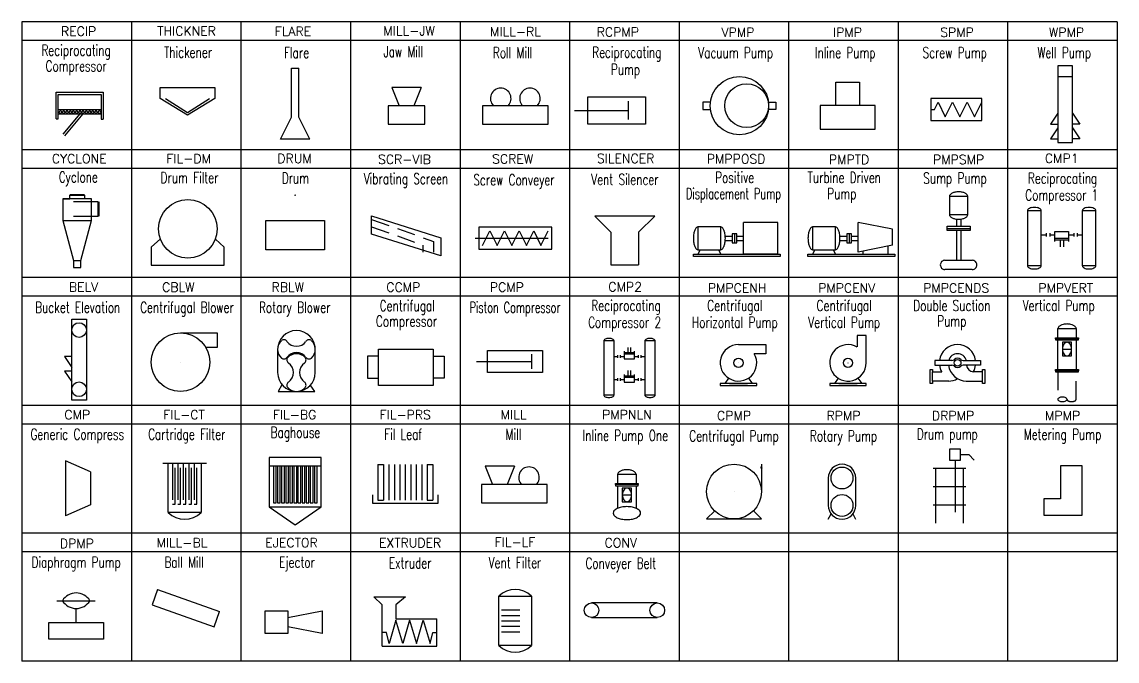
# Model space of a CAD drawing. Header units: inches. Extents: x 33.9 to 65.9, y 15.5 to 52.3.
# Drawn here: x 34.17 to 49.17, y 24.97 to 33.72 of the extents above; entities that cross this region are included whole.
import ezdxf
from ezdxf.enums import TextEntityAlignment as Align

# ---------------------------------------------------------------- set-up
doc = ezdxf.new("R2010")
doc.units = ezdxf.units.IN
doc.header["$MEASUREMENT"] = 0
doc.linetypes.add('DASHED', pattern=[0.75, 0.5, -0.25])
doc.linetypes.add('HIDDEN', pattern=[0.375, 0.25, -0.125])
for name, color, linetype in [('CHART_HEAVY', 193, 'Continuous'), ('CHART_LT', 32, 'Continuous'), ('CHART_MED', 152, 'Continuous'), ('EQUIP', 3, 'Continuous'), ('TEXT', 4, 'Continuous')]:
    doc.layers.add(name, color=color, linetype=linetype)
doc.styles.add('ROMANC', font='ROMANC.SHX')
doc.styles.add('SLIDE', font='simplex', dxfattribs={"width": 0.7, "height": 0.3})

# ---------------------------------------------------------------- blocks, each defined once
blk = doc.blocks.new('*X20')
at = {"color": 0}
for p, q in [((-69.579, -0.194), (-69.486, -0.101)), ((-69.579, -0.105), (-69.574, -0.101)), ((-69.513, -0.226), (-69.579, -0.16)), ((-69.424, -0.226), (-69.549, -0.101)), ((-69.522, -0.226), (-69.397, -0.101)), ((-69.336, -0.226), (-69.461, -0.101)), ((-69.434, -0.226), (-69.309, -0.101)), ((-69.247, -0.226), (-69.372, -0.101)), ((-69.345, -0.226), (-69.22, -0.101)), ((-69.159, -0.226), (-69.284, -0.101)), ((-69.257, -0.226), (-69.132, -0.101)), ((-69.071, -0.226), (-69.196, -0.101)), ((-69.169, -0.226), (-69.044, -0.101)), ((-68.982, -0.226), (-69.107, -0.101)), ((-69.08, -0.226), (-68.955, -0.101)), ((-68.894, -0.226), (-69.019, -0.101)), ((-68.992, -0.226), (-68.867, -0.101)), ((-68.805, -0.226), (-68.93, -0.101)), ((-68.904, -0.226), (-68.779, -0.101)), ((-68.717, -0.226), (-68.842, -0.101)), ((-68.815, -0.226), (-68.69, -0.101)), ((-68.629, -0.226), (-68.754, -0.101)), ((-68.727, -0.226), (-68.602, -0.101)), ((-68.54, -0.226), (-68.665, -0.101)), ((-68.638, -0.226), (-68.513, -0.101)), ((-68.452, -0.226), (-68.577, -0.101)), ((-68.55, -0.226), (-68.425, -0.101)), ((-68.408, -0.181), (-68.489, -0.101)), ((-68.462, -0.226), (-68.408, -0.173))]:
    blk.add_line(p, q, dxfattribs=at)

msp = doc.modelspace()

# ---------------------------------------------------------------- linework, layer by layer
at = {"layer": 'CHART_HEAVY', "ltscale": 0.5}
for p, q in [((49.173, 33.715), (34.173, 33.715)), ((34.173, 33.715), (34.173, 24.965)), ((49.173, 33.715), (49.173, 24.965)), ((49.173, 24.965), (34.173, 24.965))]:
    msp.add_line(p, q, dxfattribs=at)
at = {"layer": 'CHART_LT', "ltscale": 0.5}
for p, q in [((34.173, 33.465), (49.173, 33.465)), ((34.173, 31.715), (49.173, 31.715)), ((34.173, 29.965), (49.173, 29.965)), ((34.173, 28.215), (49.173, 28.215)), ((34.173, 26.465), (49.173, 26.465))]:
    msp.add_line(p, q, dxfattribs=at)
at = {"layer": 'CHART_MED', "ltscale": 0.5}
for p, q in [((35.673, 33.715), (35.673, 24.965)), ((37.173, 33.715), (37.173, 24.965)), ((38.673, 33.715), (38.673, 24.965)), ((40.173, 33.715), (40.173, 24.965)), ((41.673, 33.715), (41.673, 24.965)), ((43.173, 33.715), (43.173, 24.965)), ((44.673, 33.715), (44.673, 24.965)), ((46.173, 33.715), (46.173, 24.965)), ((47.673, 33.715), (47.673, 24.965)), ((49.173, 31.965), (34.173, 31.965)), ((49.173, 30.215), (34.173, 30.215)), ((49.173, 28.465), (34.173, 28.465)), ((49.173, 26.715), (34.173, 26.715))]:
    msp.add_line(p, q, dxfattribs=at)
at = {"layer": 'EQUIP', "color": 3}
for p, q in [((37.865, 32.41), (37.865, 33.083)), ((37.865, 33.083), (37.965, 33.083)), ((37.965, 32.41), (37.965, 33.083)), ((48.361, 33.116), (48.361, 32.066)), ((48.561, 33.116), (48.361, 33.116)), ((48.561, 32.066), (48.561, 33.116)), ((45.321, 32.892), (45.643, 32.892)), ((45.321, 32.57), (45.321, 32.892)), ((45.643, 32.892), (45.643, 32.57)), ((48.361, 32.966), (48.561, 32.966)), ((34.64, 32.389), (34.64, 32.752)), ((34.64, 32.752), (35.287, 32.752)), ((34.671, 32.389), (34.671, 32.721)), ((34.671, 32.721), (35.256, 32.721)), ((35.256, 32.721), (35.256, 32.382)), ((35.287, 32.752), (35.287, 32.382)), ((36.066, 32.815), (36.816, 32.815)), ((36.066, 32.665), (36.066, 32.815)), ((36.816, 32.815), (36.816, 32.665)), ((39.639, 32.817), (39.239, 32.817)), ((39.239, 32.817), (39.339, 32.567)), ((39.639, 32.817), (39.539, 32.567)), ((36.441, 32.44), (36.066, 32.665)), ((36.141, 32.665), (36.441, 32.477)), ((36.816, 32.665), (36.441, 32.44)), ((36.441, 32.477), (36.741, 32.665)), ((39.689, 32.567), (39.189, 32.567)), ((39.189, 32.567), (39.189, 32.317)), ((39.689, 32.317), (39.689, 32.567)), ((40.481, 32.567), (40.481, 32.317)), ((41.381, 32.567), (40.481, 32.567)), ((41.381, 32.317), (41.381, 32.567)), ((41.926, 32.691), (42.714, 32.691)), ((41.926, 32.316), (41.926, 32.691)), ((42.476, 32.628), (42.476, 32.378)), ((42.714, 32.691), (42.714, 32.316)), ((43.5, 32.618), (43.5, 32.518)), ((43.6, 32.618), (43.5, 32.618)), ((44.4, 32.618), (44.5, 32.618)), ((44.5, 32.618), (44.5, 32.518)), ((45.107, 32.57), (45.107, 32.249)), ((45.857, 32.57), (45.107, 32.57)), ((45.857, 32.249), (45.857, 32.57)), ((47.32, 32.667), (46.62, 32.667)), ((46.62, 32.667), (46.62, 32.367)), ((46.67, 32.517), (46.72, 32.617)), ((46.72, 32.617), (46.82, 32.417)), ((46.82, 32.417), (46.92, 32.617)), ((46.92, 32.617), (47.02, 32.417)), ((47.02, 32.417), (47.12, 32.617)), ((47.12, 32.617), (47.22, 32.417)), ((47.22, 32.417), (47.32, 32.617)), ((47.32, 32.367), (47.32, 32.667)), ((34.671, 32.518), (35.257, 32.518)), ((34.671, 32.455), (35.257, 32.455)), ((34.964, 32.455), (34.733, 32.177)), ((35.005, 32.455), (34.757, 32.157)), ((37.715, 32.11), (37.865, 32.41)), ((38.115, 32.11), (37.965, 32.41)), ((41.739, 32.503), (42.476, 32.503)), ((43.5, 32.518), (43.6, 32.518)), ((44.5, 32.518), (44.4, 32.518)), ((46.62, 32.517), (46.67, 32.517)), ((48.361, 32.466), (48.261, 32.316)), ((48.561, 32.466), (48.661, 32.316)), ((34.64, 32.389), (34.671, 32.389)), ((35.256, 32.382), (35.287, 32.382)), ((39.189, 32.317), (39.689, 32.317)), ((40.481, 32.317), (41.381, 32.317)), ((42.714, 32.316), (41.926, 32.316)), ((46.62, 32.367), (47.32, 32.367)), ((48.261, 32.316), (48.361, 32.316)), ((48.361, 32.266), (48.261, 32.116)), ((48.661, 32.316), (48.561, 32.316)), ((48.561, 32.266), (48.661, 32.116)), ((38.115, 32.11), (37.715, 32.11)), ((45.107, 32.249), (45.857, 32.249)), ((48.261, 32.116), (48.361, 32.116)), ((48.661, 32.116), (48.561, 32.116)), ((48.361, 32.066), (48.561, 32.066)), ((34.828, 31.353), (35.029, 31.353)), ((35.127, 31.293), (34.731, 31.293)), ((34.731, 31.293), (34.731, 30.996)), ((34.731, 31.293), (34.83, 31.293)), ((34.83, 31.293), (34.83, 31.342)), ((34.83, 31.342), (35.028, 31.342)), ((35.217, 31.251), (34.879, 31.251)), ((35.028, 31.342), (35.028, 31.293)), ((35.127, 30.996), (35.127, 31.293)), ((35.217, 31.053), (35.217, 31.251)), ((35.229, 31.054), (35.229, 31.25)), ((47.127, 31.327), (46.877, 31.327)), ((46.877, 31.327), (46.877, 31.077)), ((47.127, 31.077), (47.127, 31.327)), ((35.217, 31.053), (34.879, 31.053)), ((38.962, 31.061), (39.912, 30.761)), ((38.962, 30.811), (38.962, 31.061)), ((42.018, 31.058), (42.241, 30.835)), ((42.841, 31.058), (42.018, 31.058)), ((42.841, 31.058), (42.618, 30.835)), ((46.877, 31.077), (47.127, 31.077)), ((47.945, 31.13), (47.945, 30.38)), ((48.133, 31.13), (47.945, 31.13)), ((48.133, 30.38), (48.133, 31.13)), ((48.695, 31.13), (48.695, 30.38)), ((48.883, 31.13), (48.695, 31.13)), ((48.883, 30.38), (48.883, 31.13)), ((34.731, 30.996), (34.879, 30.451)), ((34.731, 30.996), (35.127, 30.996)), ((34.978, 30.451), (35.127, 30.996)), ((37.515, 30.597), (37.515, 30.997)), ((37.515, 30.997), (38.315, 30.997)), ((38.315, 30.997), (38.315, 30.597)), ((40.432, 30.904), (40.432, 30.604)), ((41.432, 30.904), (40.432, 30.904)), ((41.432, 30.604), (41.432, 30.904)), ((43.432, 30.909), (43.432, 30.596)), ((43.744, 30.909), (43.432, 30.909)), ((43.744, 30.596), (43.744, 30.909)), ((44.057, 30.534), (44.057, 30.971)), ((44.525, 30.971), (44.057, 30.971)), ((44.525, 30.534), (44.525, 30.971)), ((45.002, 30.909), (45.002, 30.596)), ((45.314, 30.909), (45.002, 30.909)), ((45.314, 30.596), (45.314, 30.909)), ((45.627, 30.565), (45.627, 30.971)), ((46.096, 30.878), (45.627, 30.971)), ((46.846, 30.92), (47.158, 30.92)), ((46.846, 30.858), (46.846, 30.92)), ((46.971, 31.014), (46.971, 30.92)), ((47.033, 31.014), (47.033, 30.92)), ((47.158, 30.92), (47.158, 30.858)), ((39.912, 30.511), (38.962, 30.811)), ((39.912, 30.761), (39.912, 30.511)), ((40.382, 30.754), (41.382, 30.754)), ((42.241, 30.835), (42.241, 30.39)), ((42.618, 30.835), (42.618, 30.39)), ((43.805, 30.784), (43.9, 30.784)), ((43.963, 30.815), (43.9, 30.815)), ((43.9, 30.815), (43.9, 30.69)), ((43.932, 30.815), (43.932, 30.69)), ((43.963, 30.69), (43.963, 30.815)), ((43.963, 30.784), (44.057, 30.784)), ((45.376, 30.784), (45.471, 30.784)), ((45.533, 30.815), (45.471, 30.815)), ((45.471, 30.815), (45.471, 30.69)), ((45.502, 30.815), (45.502, 30.69)), ((45.533, 30.69), (45.533, 30.815)), ((45.533, 30.784), (45.627, 30.784)), ((46.096, 30.659), (46.096, 30.878)), ((46.846, 30.889), (47.158, 30.889)), ((47.158, 30.858), (46.846, 30.858)), ((46.971, 30.858), (46.971, 30.452)), ((47.033, 30.858), (47.033, 30.452)), ((48.133, 30.801), (48.203, 30.801)), ((48.203, 30.825), (48.203, 30.778)), ((48.25, 30.825), (48.25, 30.778)), ((48.25, 30.801), (48.32, 30.801)), ((48.32, 30.708), (48.32, 30.848)), ((48.32, 30.848), (48.508, 30.848)), ((48.32, 30.755), (48.508, 30.755)), ((48.508, 30.848), (48.508, 30.708)), ((48.508, 30.801), (48.578, 30.801)), ((48.578, 30.825), (48.578, 30.778)), ((48.625, 30.825), (48.625, 30.778)), ((48.625, 30.801), (48.695, 30.801)), ((36.069, 30.744), (35.945, 30.633)), ((35.945, 30.633), (35.945, 30.383)), ((36.945, 30.633), (36.825, 30.741)), ((36.945, 30.383), (36.945, 30.633)), ((39.662, 30.661), (39.662, 30.561)), ((39.812, 30.711), (39.812, 30.561)), ((40.432, 30.604), (41.432, 30.604)), ((43.805, 30.721), (43.9, 30.721)), ((43.9, 30.69), (43.963, 30.69)), ((43.963, 30.721), (44.057, 30.721)), ((45.376, 30.721), (45.471, 30.721)), ((45.471, 30.69), (45.533, 30.69)), ((45.533, 30.721), (45.627, 30.721)), ((46.096, 30.659), (45.627, 30.565)), ((46.033, 30.646), (46.033, 30.534)), ((48.32, 30.731), (48.508, 30.731)), ((48.391, 30.731), (48.391, 30.637)), ((48.438, 30.731), (48.438, 30.637)), ((34.879, 30.451), (34.879, 30.352)), ((34.879, 30.451), (34.978, 30.451)), ((34.978, 30.352), (34.978, 30.451)), ((38.315, 30.597), (37.515, 30.597)), ((43.369, 30.534), (44.557, 30.534)), ((43.369, 30.503), (43.369, 30.534)), ((44.557, 30.503), (43.369, 30.503)), ((43.432, 30.596), (43.744, 30.596)), ((43.463, 30.596), (43.432, 30.534)), ((43.713, 30.596), (43.744, 30.534)), ((44.525, 30.534), (44.057, 30.534)), ((44.557, 30.534), (44.557, 30.503)), ((44.939, 30.534), (46.127, 30.534)), ((44.939, 30.503), (44.939, 30.534)), ((46.127, 30.503), (44.939, 30.503)), ((45.002, 30.596), (45.314, 30.596)), ((45.033, 30.596), (45.002, 30.534)), ((45.283, 30.596), (45.314, 30.534)), ((45.689, 30.573), (45.689, 30.534)), ((46.127, 30.534), (46.127, 30.503)), ((46.814, 30.452), (47.189, 30.452)), ((34.879, 30.352), (34.978, 30.352)), ((35.945, 30.383), (36.945, 30.383)), ((42.241, 30.39), (42.618, 30.39)), ((47.189, 30.327), (46.814, 30.327)), ((47.945, 30.38), (48.133, 30.38)), ((48.695, 30.38), (48.883, 30.38)), ((34.856, 28.536), (34.856, 29.647)), ((34.856, 29.647), (35.056, 29.647)), ((35.056, 29.647), (35.056, 28.536)), ((36.345, 29.457), (36.845, 29.457)), ((36.845, 29.457), (36.845, 29.257)), ((45.737, 29.423), (45.612, 29.423)), ((45.612, 29.423), (45.612, 29.265)), ((45.737, 29.048), (45.737, 29.423)), ((48.362, 29.517), (48.612, 29.517)), ((48.362, 29.392), (48.362, 29.517)), ((48.612, 29.517), (48.612, 29.392)), ((36.845, 29.257), (36.695, 29.257)), ((42.142, 29.347), (42.142, 28.608)), ((42.283, 29.347), (42.142, 29.347)), ((42.283, 28.608), (42.283, 29.347)), ((42.476, 29.188), (42.476, 29.259)), ((42.511, 29.188), (42.511, 29.259)), ((42.705, 29.347), (42.705, 28.608)), ((42.845, 29.347), (42.705, 29.347)), ((42.845, 28.608), (42.845, 29.347)), ((43.987, 29.298), (44.362, 29.298)), ((44.362, 29.298), (44.362, 29.173)), ((48.331, 29.392), (48.643, 29.392)), ((48.331, 29.377), (48.331, 29.392)), ((48.643, 29.377), (48.331, 29.377)), ((48.331, 29.377), (48.331, 29.361)), ((48.331, 29.361), (48.643, 29.361)), ((48.362, 28.955), (48.362, 29.361)), ((48.425, 29.33), (48.425, 29.142)), ((48.55, 29.33), (48.425, 29.33)), ((48.55, 29.142), (48.55, 29.33)), ((48.612, 29.361), (48.612, 28.955)), ((48.643, 29.392), (48.643, 29.377)), ((48.643, 29.361), (48.643, 29.377)), ((34.756, 29.136), (34.856, 28.986)), ((34.856, 29.136), (34.756, 29.136)), ((37.675, 29.232), (37.675, 28.915)), ((38.191, 28.915), (38.191, 29.232)), ((38.905, 29.137), (38.905, 28.837)), ((39.055, 29.137), (38.905, 29.137)), ((39.055, 29.237), (39.805, 29.237)), ((39.055, 28.737), (39.055, 29.237)), ((39.805, 29.237), (39.805, 28.737)), ((39.805, 29.137), (39.955, 29.137)), ((39.955, 29.137), (39.955, 28.837)), ((40.551, 28.915), (40.551, 29.215)), ((40.551, 29.215), (41.301, 29.215)), ((41.151, 29.165), (41.151, 28.965)), ((41.301, 29.215), (41.301, 28.915)), ((42.283, 29.136), (42.336, 29.136)), ((42.336, 29.118), (42.336, 29.153)), ((42.371, 29.118), (42.371, 29.153)), ((42.371, 29.136), (42.423, 29.136)), ((42.423, 29.206), (42.423, 29.101)), ((42.423, 29.188), (42.564, 29.188)), ((42.423, 29.171), (42.564, 29.171)), ((42.423, 29.101), (42.564, 29.101)), ((42.564, 29.101), (42.564, 29.206)), ((42.564, 29.136), (42.617, 29.136)), ((42.617, 29.118), (42.617, 29.153)), ((42.652, 29.118), (42.652, 29.153)), ((42.652, 29.136), (42.705, 29.136)), ((44.362, 29.173), (44.204, 29.173)), ((48.425, 29.236), (48.55, 29.236)), ((48.425, 29.142), (48.55, 29.142)), ((36.345, 29.057), (36.345, 29.057)), ((40.401, 29.065), (41.151, 29.065)), ((43.987, 29.048), (43.988, 29.048)), ((45.487, 29.048), (45.488, 29.048)), ((46.612, 28.767), (46.612, 28.955)), ((46.612, 28.955), (46.643, 28.955)), ((46.643, 28.955), (46.643, 28.923)), ((46.909, 29.08), (46.675, 29.08)), ((46.675, 29.08), (46.675, 29.017)), ((46.675, 29.017), (46.909, 29.017)), ((47.065, 29.08), (47.3, 29.08)), ((47.3, 29.017), (47.065, 29.017)), ((47.3, 29.08), (47.3, 29.017)), ((47.331, 28.767), (47.331, 28.955)), ((47.331, 28.955), (47.362, 28.955)), ((47.362, 28.955), (47.362, 28.767)), ((48.331, 28.955), (48.643, 28.955)), ((48.331, 28.939), (48.331, 28.955)), ((48.643, 28.955), (48.643, 28.939)), ((34.756, 28.936), (34.856, 28.786)), ((34.856, 28.936), (34.756, 28.936)), ((38.905, 28.837), (39.055, 28.837)), ((39.955, 28.837), (39.805, 28.837)), ((41.301, 28.915), (40.551, 28.915)), ((42.283, 28.819), (42.336, 28.819)), ((42.336, 28.801), (42.336, 28.836)), ((42.371, 28.801), (42.371, 28.836)), ((42.371, 28.819), (42.423, 28.819)), ((42.423, 28.889), (42.423, 28.783)), ((42.423, 28.871), (42.564, 28.871)), ((42.423, 28.854), (42.564, 28.854)), ((42.476, 28.871), (42.476, 28.942)), ((42.511, 28.871), (42.511, 28.942)), ((42.564, 28.783), (42.564, 28.889)), ((42.564, 28.819), (42.617, 28.819)), ((42.617, 28.801), (42.617, 28.836)), ((42.652, 28.801), (42.652, 28.836)), ((42.652, 28.819), (42.705, 28.819)), ((43.851, 28.839), (43.8, 28.767)), ((44.123, 28.839), (44.175, 28.767)), ((45.351, 28.839), (45.3, 28.767)), ((45.623, 28.839), (45.675, 28.767)), ((46.643, 28.923), (46.771, 28.923)), ((46.643, 28.798), (46.643, 28.923)), ((47.331, 28.923), (47.204, 28.923)), ((47.331, 28.798), (47.331, 28.923)), ((48.643, 28.939), (48.331, 28.939)), ((48.331, 28.939), (48.331, 28.923)), ((48.331, 28.923), (48.643, 28.923)), ((48.643, 28.923), (48.643, 28.939)), ((37.733, 28.745), (37.683, 28.657)), ((37.683, 28.657), (38.183, 28.657)), ((38.183, 28.657), (38.12, 28.745)), ((39.805, 28.737), (39.055, 28.737)), ((42.423, 28.783), (42.564, 28.783)), ((43.8, 28.767), (43.737, 28.767)), ((43.737, 28.767), (43.737, 28.736)), ((43.737, 28.736), (44.237, 28.736)), ((44.175, 28.767), (43.8, 28.767)), ((43.862, 28.767), (44.112, 28.767)), ((44.237, 28.767), (44.175, 28.767)), ((44.237, 28.736), (44.237, 28.767)), ((45.3, 28.767), (45.237, 28.767)), ((45.237, 28.767), (45.237, 28.736)), ((45.237, 28.736), (45.737, 28.736)), ((45.675, 28.767), (45.3, 28.767)), ((45.362, 28.767), (45.612, 28.767)), ((45.737, 28.767), (45.675, 28.767)), ((45.737, 28.736), (45.737, 28.767)), ((46.643, 28.767), (46.612, 28.767)), ((46.643, 28.798), (46.643, 28.767)), ((46.868, 28.798), (46.643, 28.798)), ((47.106, 28.798), (47.331, 28.798)), ((47.362, 28.767), (47.331, 28.767)), ((35.056, 28.536), (34.856, 28.536)), ((42.142, 28.608), (42.283, 28.608)), ((42.705, 28.608), (42.845, 28.608)), ((38.273, 27.751), (37.561, 27.751)), ((37.561, 27.751), (37.561, 27.638)), ((38.273, 27.638), (38.273, 27.751)), ((47.028, 27.867), (46.878, 27.867)), ((46.878, 27.867), (46.878, 27.717)), ((47.028, 27.717), (47.028, 27.867)), ((47.028, 27.792), (47.141, 27.792)), ((47.141, 27.792), (47.216, 27.717)), ((34.772, 27.705), (34.772, 26.955)), ((35.11, 27.555), (34.772, 27.705)), ((36.102, 27.674), (36.702, 27.674)), ((36.177, 26.999), (36.177, 27.674)), ((36.627, 27.674), (36.627, 26.999)), ((37.561, 27.638), (37.561, 27.076)), ((37.561, 27.638), (38.273, 27.638)), ((37.617, 27.638), (37.617, 27.132)), ((37.654, 27.132), (37.654, 27.638)), ((37.673, 27.638), (37.673, 27.132)), ((37.711, 27.132), (37.711, 27.638)), ((37.729, 27.638), (37.729, 27.132)), ((37.767, 27.132), (37.767, 27.638)), ((37.786, 27.638), (37.786, 27.132)), ((37.823, 27.132), (37.823, 27.638)), ((37.842, 27.638), (37.842, 27.132)), ((37.879, 27.132), (37.879, 27.638)), ((37.898, 27.638), (37.898, 27.132)), ((37.936, 27.132), (37.936, 27.638)), ((37.954, 27.638), (37.954, 27.132)), ((37.992, 27.132), (37.992, 27.638)), ((38.011, 27.638), (38.011, 27.132)), ((38.048, 27.132), (38.048, 27.638)), ((38.067, 27.638), (38.067, 27.132)), ((38.104, 27.132), (38.104, 27.638)), ((38.123, 27.638), (38.123, 27.132)), ((38.161, 27.132), (38.161, 27.638)), ((38.179, 27.638), (38.179, 27.132)), ((38.217, 27.132), (38.217, 27.638)), ((38.273, 27.076), (38.273, 27.638)), ((39.049, 27.654), (39.049, 27.167)), ((39.049, 27.654), (39.124, 27.654)), ((39.124, 27.654), (39.124, 27.167)), ((39.199, 27.654), (39.199, 27.167)), ((39.274, 27.654), (39.274, 27.167)), ((39.349, 27.654), (39.349, 27.167)), ((39.424, 27.654), (39.424, 27.167)), ((39.499, 27.654), (39.499, 27.167)), ((39.574, 27.654), (39.574, 27.167)), ((39.649, 27.654), (39.649, 27.167)), ((39.724, 27.654), (39.724, 27.167)), ((39.724, 27.654), (39.799, 27.654)), ((39.799, 27.654), (39.799, 27.167)), ((40.518, 27.632), (40.618, 27.382)), ((40.918, 27.632), (40.518, 27.632)), ((40.918, 27.632), (40.818, 27.382)), ((44.301, 27.661), (44.301, 27.286)), ((46.653, 27.604), (47.103, 27.604)), ((46.691, 26.854), (46.691, 27.604)), ((46.878, 27.717), (47.028, 27.717)), ((46.953, 27.717), (46.953, 27.004)), ((47.066, 27.604), (47.066, 26.854)), ((48.396, 27.637), (48.396, 27.187)), ((48.696, 27.637), (48.396, 27.637)), ((48.696, 26.962), (48.696, 27.637)), ((35.11, 27.555), (35.11, 27.105)), ((42.334, 27.397), (42.334, 27.522)), ((42.334, 27.522), (42.584, 27.522)), ((42.584, 27.522), (42.584, 27.397)), ((45.217, 27.471), (45.217, 27.096)), ((45.592, 27.471), (45.592, 27.096)), ((41.368, 27.382), (40.468, 27.382)), ((40.468, 27.382), (40.468, 27.132)), ((41.368, 27.132), (41.368, 27.382)), ((42.303, 27.397), (42.615, 27.397)), ((42.303, 27.381), (42.303, 27.397)), ((42.615, 27.381), (42.303, 27.381)), ((42.303, 27.381), (42.303, 27.366)), ((42.303, 27.366), (42.615, 27.366)), ((42.334, 27.053), (42.334, 27.366)), ((42.396, 27.334), (42.396, 27.147)), ((42.521, 27.334), (42.396, 27.334)), ((42.521, 27.147), (42.521, 27.334)), ((42.584, 27.366), (42.584, 27.053)), ((42.615, 27.397), (42.615, 27.381)), ((42.615, 27.366), (42.615, 27.381)), ((46.653, 27.354), (47.103, 27.354)), ((38.974, 27.242), (38.974, 27.129)), ((39.049, 27.167), (39.124, 27.167)), ((39.724, 27.167), (39.799, 27.167)), ((39.874, 27.129), (39.874, 27.242)), ((42.396, 27.241), (42.521, 27.241)), ((43.926, 27.286), (43.926, 27.286)), ((48.396, 27.187), (48.171, 27.187)), ((48.171, 27.187), (48.171, 26.962)), ((35.11, 27.105), (34.772, 26.955)), ((37.561, 27.076), (38.273, 27.076)), ((37.561, 27.076), (37.917, 26.832)), ((37.617, 27.132), (37.654, 27.132)), ((37.673, 27.132), (37.711, 27.132)), ((37.729, 27.132), (37.767, 27.132)), ((37.786, 27.132), (37.823, 27.132)), ((37.842, 27.132), (37.879, 27.132)), ((37.898, 27.132), (37.936, 27.132)), ((37.917, 26.832), (38.273, 27.076)), ((37.954, 27.132), (37.992, 27.132)), ((38.011, 27.132), (38.048, 27.132)), ((38.067, 27.132), (38.104, 27.132)), ((38.123, 27.132), (38.161, 27.132)), ((38.179, 27.132), (38.217, 27.132)), ((38.974, 27.129), (39.874, 27.129)), ((40.468, 27.132), (41.368, 27.132)), ((42.396, 27.147), (42.521, 27.147)), ((43.661, 27.021), (43.551, 26.911)), ((44.301, 26.911), (44.191, 27.021)), ((46.653, 27.104), (47.103, 27.104)), ((36.627, 26.999), (36.177, 26.999)), ((43.551, 26.911), (44.301, 26.911)), ((45.217, 26.908), (45.255, 26.983)), ((45.555, 26.983), (45.592, 26.908)), ((48.171, 26.962), (48.696, 26.962)), ((36.03, 25.945), (35.955, 25.734)), ((36.03, 25.945), (36.88, 25.645)), ((38.995, 25.845), (39.426, 25.845)), ((39.107, 25.733), (38.995, 25.845)), ((39.426, 25.845), (39.295, 25.733)), ((40.704, 25.179), (40.704, 25.854)), ((40.704, 25.854), (41.154, 25.854)), ((41.154, 25.854), (41.154, 25.179)), ((34.653, 25.792), (35.178, 25.792)), ((34.916, 25.492), (34.916, 25.686)), ((35.955, 25.734), (36.805, 25.434)), ((37.505, 25.342), (37.505, 25.654)), ((37.505, 25.654), (37.817, 25.654)), ((37.817, 25.56), (38.286, 25.654)), ((37.817, 25.654), (37.817, 25.342)), ((38.286, 25.654), (38.286, 25.342)), ((39.107, 25.17), (39.107, 25.733)), ((39.295, 25.733), (39.295, 25.545)), ((42.875, 25.761), (41.975, 25.761)), ((36.805, 25.434), (36.88, 25.645)), ((39.295, 25.545), (39.857, 25.545)), ((39.857, 25.17), (39.857, 25.545)), ((41.975, 25.561), (42.875, 25.561)), ((34.541, 25.492), (35.291, 25.492)), ((34.541, 25.267), (34.541, 25.492)), ((35.291, 25.492), (35.291, 25.267)), ((38.286, 25.342), (37.817, 25.435)), ((35.291, 25.267), (34.541, 25.267)), ((37.817, 25.342), (37.505, 25.342)), ((39.107, 25.17), (39.857, 25.17)), ((41.154, 25.179), (40.704, 25.179))]:
    msp.add_line(p, q, dxfattribs=at)
at = {"layer": 'EQUIP', "color": 3, "linetype": 'HIDDEN'}
for p, q in [((38.962, 31.011), (39.812, 30.711)), ((38.962, 30.911), (39.662, 30.661)), ((40.482, 30.654), (40.582, 30.854)), ((40.582, 30.854), (40.682, 30.654)), ((40.682, 30.654), (40.782, 30.854)), ((40.782, 30.854), (40.882, 30.654)), ((40.882, 30.654), (40.982, 30.854)), ((40.982, 30.854), (41.082, 30.654)), ((41.082, 30.654), (41.182, 30.854)), ((41.182, 30.854), (41.282, 30.654)), ((41.282, 30.654), (41.382, 30.854)), ((48.362, 28.923), (48.362, 28.548)), ((48.612, 28.548), (48.612, 28.923)), ((40.741, 25.666), (41.116, 25.666)), ((40.741, 25.591), (41.116, 25.591)), ((40.741, 25.516), (41.116, 25.516)), ((40.741, 25.441), (41.116, 25.441)), ((40.741, 25.366), (41.116, 25.366))]:
    msp.add_line(p, q, dxfattribs=at)
at = {"layer": 'EQUIP', "color": 3, "linetype": 'DASHED'}
for p, q in [((36.233, 27.674), (36.233, 27.111)), ((36.27, 27.111), (36.27, 27.674)), ((36.308, 27.674), (36.308, 27.111)), ((36.345, 27.111), (36.345, 27.674)), ((36.383, 27.674), (36.383, 27.111)), ((36.42, 27.111), (36.42, 27.674)), ((36.458, 27.674), (36.458, 27.111)), ((36.495, 27.111), (36.495, 27.674)), ((36.533, 27.674), (36.533, 27.111)), ((36.57, 27.111), (36.57, 27.674)), ((36.233, 27.111), (36.27, 27.111)), ((36.308, 27.111), (36.345, 27.111)), ((36.383, 27.111), (36.42, 27.111)), ((36.458, 27.111), (36.495, 27.111)), ((36.533, 27.111), (36.57, 27.111)), ((39.295, 25.526), (39.201, 25.208)), ((39.389, 25.208), (39.295, 25.526)), ((39.482, 25.526), (39.389, 25.208)), ((39.482, 25.526), (39.576, 25.208)), ((39.576, 25.208), (39.67, 25.526)), ((39.67, 25.526), (39.764, 25.208)), ((39.164, 25.358), (39.107, 25.358)), ((39.201, 25.208), (39.164, 25.358)), ((39.764, 25.208), (39.801, 25.358)), ((39.801, 25.358), (39.857, 25.358))]:
    msp.add_line(p, q, dxfattribs=at)
at = {"layer": 'EQUIP', "color": 3}
for points in [[(48.612, 29.517, 0.174705), (48.604, 29.538, 0.104203), (48.575, 29.561, 0.064948), (48.538, 29.574, 0.051099), (48.487, 29.58, 0.051099), (48.436, 29.574, 0.064948), (48.399, 29.561, 0.104203), (48.37, 29.538, 0.174705), (48.362, 29.517, 0.174705)], [(42.584, 27.522, 0.174705), (42.576, 27.543, 0.104203), (42.547, 27.566, 0.064948), (42.509, 27.579, 0.051099), (42.459, 27.584, 0.051099), (42.408, 27.579, 0.064948), (42.37, 27.566, 0.104203), (42.341, 27.543, 0.174705), (42.334, 27.522, 0.174705)]]:
    msp.add_lwpolyline(points, format="xyb", dxfattribs=at)
for points in [[(48.487, 29.142, 0.139889), (48.509, 29.149, 0.107118), (48.531, 29.17, 0.079812), (48.544, 29.199, 0.067459), (48.55, 29.236, 0.067459), (48.544, 29.273, 0.079812), (48.531, 29.302, 0.107118), (48.509, 29.323, 0.139889), (48.487, 29.33, 0.139889), (48.465, 29.323, 0.107118), (48.443, 29.302, 0.079812), (48.43, 29.273, 0.067459), (48.425, 29.236, 0.067459), (48.43, 29.199, 0.079812), (48.443, 29.17, 0.107118), (48.465, 29.149, 0.139889)], [(48.362, 28.548, 0.174705), (48.366, 28.538, 0.104203), (48.38, 28.526, 0.064948), (48.399, 28.52, 0.051099), (48.425, 28.517, 0.051099), (48.45, 28.52, 0.064948), (48.469, 28.526, 0.104203), (48.483, 28.538, 0.174705), (48.487, 28.548, 0.174705), (48.483, 28.559, 0.104203), (48.469, 28.57, 0.064948), (48.45, 28.577, 0.051099), (48.425, 28.58, 0.051099), (48.399, 28.577, 0.064948), (48.38, 28.57, 0.104203), (48.366, 28.559, 0.174705)], [(42.459, 27.147, 0.139889), (42.481, 27.153, 0.107118), (42.503, 27.174, 0.079812), (42.516, 27.203, 0.067459), (42.521, 27.241, 0.067459), (42.516, 27.278, 0.079812), (42.503, 27.307, 0.107118), (42.481, 27.328, 0.139889), (42.459, 27.334, 0.139889), (42.436, 27.328, 0.107118), (42.415, 27.307, 0.079812), (42.401, 27.278, 0.067459), (42.396, 27.241, 0.067459), (42.401, 27.203, 0.079812), (42.415, 27.174, 0.107118), (42.436, 27.153, 0.139889)], [(42.271, 26.991, 0.182205), (42.282, 26.961, 0.102703), (42.326, 26.928, 0.061998), (42.383, 26.91, 0.048246), (42.459, 26.902, 0.048246), (42.535, 26.91, 0.061998), (42.591, 26.928, 0.102703), (42.635, 26.961, 0.182205), (42.646, 26.991, 0.182205), (42.635, 27.02, 0.102703), (42.591, 27.053, 0.061998), (42.535, 27.072, 0.048246), (42.459, 27.079, 0.048246), (42.383, 27.072, 0.061998), (42.326, 27.053, 0.102703), (42.282, 27.02, 0.182205)]]:
    msp.add_lwpolyline(points, format="xyb", close=True, dxfattribs=at)
for centre, radius in [((44, 32.568), 0.4), ((44.1, 32.568), 0.3), ((36.445, 30.883), 0.4), ((34.956, 29.497), 0.1), ((36.345, 29.057), 0.4), ((43.987, 29.048), 0.0625), ((45.487, 29.048), 0.0625), ((46.987, 29.048), 0.0469), ((34.956, 28.686), 0.1), ((43.926, 27.286), 0.375), ((45.405, 27.471), 0.15), ((45.405, 27.096), 0.15), ((41.975, 25.661), 0.1), ((42.875, 25.661), 0.1)]:
    msp.add_circle(centre, radius, dxfattribs=at)
for centre, radius, start, end in [((40.731, 32.667), 0.141, 315, 225), ((41.131, 32.667), 0.141, 315, 225), ((46.954, 31.29), 0.0898, 116.5651, 140.3607), ((46.983, 31.232), 0.155, 101.7009, 116.5651), ((47.002, 31.14), 0.249, 90, 101.7009), ((47.002, 31.14), 0.249, 78.2991, 90), ((47.021, 31.232), 0.155, 63.4349, 78.2991), ((47.05, 31.29), 0.0898, 39.6393, 63.4349), ((46.91, 31.327), 0.0332, 140.3607, 180), ((47.094, 31.327), 0.0332, 0, 39.6393), ((46.91, 31.077), 0.0332, 180, 219.6393), ((46.954, 31.113), 0.0898, 219.6393, 243.4349), ((47.05, 31.113), 0.0898, 296.5651, 320.3607), ((47.094, 31.077), 0.0332, 320.3607, 0), ((47.97, 31.13), 0.0249, 140.3607, 180), ((48.003, 31.102), 0.0673, 116.5651, 140.3607), ((48.025, 31.059), 0.116, 101.7009, 116.5651), ((48.039, 30.989), 0.187, 90, 101.7009), ((48.039, 30.989), 0.187, 78.2991, 90), ((48.054, 31.059), 0.116, 63.4349, 78.2991), ((48.075, 31.102), 0.0673, 39.6393, 63.4349), ((48.108, 31.13), 0.0249, 0, 39.6393), ((48.72, 31.13), 0.0249, 140.3607, 180), ((48.753, 31.102), 0.0673, 116.5651, 140.3607), ((48.775, 31.059), 0.116, 101.7009, 116.5651), ((48.789, 30.989), 0.187, 90, 101.7009), ((48.789, 30.989), 0.187, 78.2991, 90), ((48.804, 31.059), 0.116, 63.4349, 78.2991), ((48.825, 31.102), 0.0673, 39.6393, 63.4349), ((48.858, 31.13), 0.0249, 0, 39.6393), ((43.494, 30.82), 0.115, 136.0001, 158.1986), ((43.432, 30.881), 0.028, 90, 136.0001), ((43.744, 30.881), 0.028, 43.9999, 90), ((43.681, 30.82), 0.115, 21.8014, 43.9999), ((45.065, 30.82), 0.115, 136.0001, 158.1986), ((45.002, 30.881), 0.028, 90, 136.0001), ((45.314, 30.881), 0.028, 43.9999, 90), ((45.252, 30.82), 0.115, 21.8014, 43.9999), ((46.983, 31.171), 0.155, 243.4349, 258.2991), ((47.002, 31.263), 0.249, 258.2991, 270), ((47.002, 31.263), 0.249, 270, 281.7009), ((47.021, 31.171), 0.155, 281.7009, 296.5651), ((43.759, 30.753), 0.39, 170.5924, 180), ((43.759, 30.753), 0.39, 180, 189.4076), ((43.596, 30.78), 0.225, 158.1986, 170.5924), ((43.58, 30.78), 0.225, 9.4076, 21.8014), ((43.417, 30.753), 0.39, 0, 9.4076), ((43.417, 30.753), 0.39, 350.5924, 0), ((45.329, 30.753), 0.39, 170.5924, 180), ((45.329, 30.753), 0.39, 180, 189.4076), ((45.167, 30.78), 0.225, 158.1986, 170.5924), ((45.15, 30.78), 0.225, 9.4076, 21.8014), ((44.987, 30.753), 0.39, 0, 9.4076), ((44.987, 30.753), 0.39, 350.5924, 0), ((43.596, 30.726), 0.225, 189.4076, 201.8014), ((43.494, 30.685), 0.115, 201.8014, 223.9999), ((43.432, 30.624), 0.028, 223.9999, 270), ((43.744, 30.624), 0.028, 270, 316.0001), ((43.681, 30.685), 0.115, 316.0001, 338.1986), ((43.58, 30.726), 0.225, 338.1986, 350.5924), ((45.167, 30.726), 0.225, 189.4076, 201.8014), ((45.065, 30.685), 0.115, 201.8014, 223.9999), ((45.002, 30.624), 0.028, 223.9999, 270), ((45.314, 30.624), 0.028, 270, 316.0001), ((45.252, 30.685), 0.115, 316.0001, 338.1986), ((45.15, 30.726), 0.225, 338.1986, 350.5924), ((46.814, 30.389), 0.0625, 90, 112.5), ((47.189, 30.389), 0.0625, 67.5, 90), ((46.814, 30.389), 0.0625, 157.5, 180), ((46.814, 30.389), 0.0625, 180, 202.5), ((46.814, 30.389), 0.0625, 135, 157.5), ((46.814, 30.389), 0.0625, 202.5, 225), ((46.814, 30.389), 0.0625, 112.5, 135), ((46.814, 30.389), 0.0625, 225, 247.5), ((46.814, 30.389), 0.0625, 247.5, 270), ((47.189, 30.389), 0.0625, 270, 292.5), ((47.189, 30.389), 0.0625, 45, 67.5), ((47.189, 30.389), 0.0625, 292.5, 315), ((47.189, 30.389), 0.0625, 22.5, 45), ((47.189, 30.389), 0.0625, 315, 337.5), ((47.189, 30.389), 0.0625, 0, 22.5), ((47.189, 30.389), 0.0625, 337.5, 0), ((47.97, 30.38), 0.0249, 180, 219.6393), ((48.003, 30.407), 0.0673, 219.6393, 243.4349), ((48.025, 30.45), 0.116, 243.4349, 258.2991), ((48.039, 30.52), 0.187, 258.2991, 270), ((48.039, 30.52), 0.187, 270, 281.7009), ((48.054, 30.45), 0.116, 281.7009, 296.5651), ((48.075, 30.407), 0.0673, 296.5651, 320.3607), ((48.108, 30.38), 0.0249, 320.3607, 0), ((48.72, 30.38), 0.0249, 180, 219.6393), ((48.753, 30.407), 0.0673, 219.6393, 243.4349), ((48.775, 30.45), 0.116, 243.4349, 258.2991), ((48.789, 30.52), 0.187, 258.2991, 270), ((48.789, 30.52), 0.187, 270, 281.7009), ((48.804, 30.45), 0.116, 281.7009, 296.5651), ((48.825, 30.407), 0.0673, 296.5651, 320.3607), ((48.858, 30.38), 0.0249, 320.3607, 0), ((37.933, 29.232), 0.258, 0, 180), ((37.833, 29.232), 0.158, 131.0959, 228.9041), ((37.762, 29.314), 0.05, 34.7165, 131.0959), ((37.933, 29.432), 0.158, 214.7165, 325.2835), ((38.104, 29.314), 0.05, 48.9041, 145.2835), ((38.033, 29.232), 0.158, 311.0959, 48.9041), ((42.161, 29.347), 0.0187, 140.3607, 180), ((42.185, 29.326), 0.0505, 116.5651, 140.3607), ((42.202, 29.294), 0.0871, 101.7009, 116.5651), ((42.213, 29.242), 0.14, 90, 101.7009), ((42.213, 29.242), 0.14, 78.2991, 90), ((42.223, 29.294), 0.0871, 63.4349, 78.2991), ((42.24, 29.326), 0.0505, 39.6393, 63.4349), ((42.264, 29.347), 0.0187, 0, 39.6393), ((42.723, 29.347), 0.0187, 140.3607, 180), ((42.748, 29.326), 0.0505, 116.5651, 140.3607), ((42.764, 29.294), 0.0871, 101.7009, 116.5651), ((42.775, 29.242), 0.14, 90, 101.7009), ((42.775, 29.242), 0.14, 78.2991, 90), ((42.786, 29.294), 0.0871, 63.4349, 78.2991), ((42.802, 29.326), 0.0505, 39.6393, 63.4349), ((42.827, 29.347), 0.0187, 0, 39.6393), ((43.987, 29.048), 0.25, 90, 30), ((45.487, 29.048), 0.25, 60, 0), ((46.987, 29.048), 0.25, 7.1808, 172.8192), ((37.762, 29.151), 0.05, 228.9041, 325.2835), ((37.851, 29.086), 0.05, 138.9041, 235.2835), ((37.933, 29.032), 0.158, 34.7165, 145.2835), ((37.933, 29.015), 0.158, 41.0959, 138.9041), ((38.014, 29.086), 0.05, 304.7165, 41.0959), ((38.104, 29.151), 0.05, 214.7165, 311.0959), ((46.987, 29.048), 0.125, 14.7515, 165.2485), ((46.987, 29.048), 0.0625, 46.2383, 133.7617), ((37.733, 28.915), 0.158, 304.7165, 55.2835), ((38.133, 28.915), 0.158, 124.7165, 235.2835), ((46.987, 29.048), 0.25, 187.1808, 210.0224), ((47.112, 29.048), 0.25, 187.1808, 270), ((46.909, 29.13), 0.05, 270, 313.7617), ((46.909, 28.967), 0.05, 46.2383, 90), ((46.987, 29.048), 0.0625, 226.2383, 313.7617), ((47.065, 29.13), 0.05, 226.2383, 270), ((47.065, 28.967), 0.05, 90, 133.7617), ((47.216, 29.028), 0.105, 186.1154, 263.6693), ((46.987, 29.048), 0.25, 330, 352.8192), ((37.933, 28.915), 0.258, 180, 0), ((46.862, 29.048), 0.25, 270, 300), ((37.851, 28.744), 0.05, 124.7165, 221.0959), ((37.933, 28.815), 0.158, 221.0959, 318.9041), ((38.014, 28.744), 0.05, 318.9041, 55.2835), ((42.161, 28.608), 0.0187, 180, 219.6393), ((42.185, 28.628), 0.0505, 219.6393, 243.4349), ((42.202, 28.661), 0.0871, 243.4349, 258.2991), ((42.213, 28.713), 0.14, 258.2991, 270), ((42.213, 28.713), 0.14, 270, 281.7009), ((42.223, 28.661), 0.0871, 281.7009, 296.5651), ((42.24, 28.628), 0.0505, 296.5651, 320.3607), ((42.264, 28.608), 0.0187, 320.3607, 0), ((42.723, 28.608), 0.0187, 180, 219.6393), ((42.748, 28.628), 0.0505, 219.6393, 243.4349), ((42.764, 28.661), 0.0871, 243.4349, 258.2991), ((42.775, 28.713), 0.14, 258.2991, 270), ((42.775, 28.713), 0.14, 270, 281.7009), ((42.786, 28.661), 0.0871, 281.7009, 296.5651), ((42.802, 28.628), 0.0505, 296.5651, 320.3607), ((42.827, 28.608), 0.0187, 320.3607, 0), ((41.118, 27.482), 0.141, 315, 225), ((45.405, 27.471), 0.188, 0, 180), ((45.405, 27.096), 0.188, 180, 0), ((36.402, 27.224), 0.318, 225, 315), ((34.916, 25.679), 0.219, 30.9638, 149.0362), ((40.929, 25.629), 0.318, 45, 135), ((34.916, 25.904), 0.219, 210.9638, 329.0362), ((40.929, 25.404), 0.318, 225, 315)]:
    msp.add_arc(centre, radius, start, end, dxfattribs=at)
at = {"layer": 'EQUIP', "color": 3, "linetype": 'HIDDEN'}
for centre, radius, start, end in [((48.504, 28.548), 0.0166, 180, 219.6393), ((48.525, 28.566), 0.0449, 219.6393, 243.4349), ((48.54, 28.596), 0.0774, 243.4349, 258.2991), ((48.55, 28.642), 0.125, 258.2991, 270), ((48.55, 28.642), 0.125, 270, 281.7009), ((48.559, 28.596), 0.0774, 281.7009, 296.5651), ((48.574, 28.566), 0.0449, 296.5651, 320.3607), ((48.595, 28.548), 0.0166, 320.3607, 0)]:
    msp.add_arc(centre, radius, start, end, dxfattribs=at)
at = {"layer": 'EQUIP', "color": 3}
msp.add_solid([(44.319, 27.604), (44.282, 27.604), (44.301, 27.661)], dxfattribs=at)

# ---------------------------------------------------------------- block references
at = {"layer": 'EQUIP', "color": 3, "xscale": 0.5, "yscale": 0.5, "zscale": 0.5}
msp.add_blockref('*X20', (69.46, 32.568), dxfattribs=at)

# ---------------------------------------------------------------- texts
at = {"layer": 'TEXT', "color": 2, "style": 'ROMANC'}
for s, p in [('RECIP', (34.949, 33.525)), ('THICKNER', (36.428, 33.529)), ('FLARE', (37.885, 33.523)), ('MILL-JW', (39.476, 33.531)), ('MILL-RL', (40.933, 33.518)), ('RCPMP', (42.335, 33.514)), ('VPMP', (43.98, 33.511)), ('IPMP', (45.48, 33.511)), ('SPMP', (46.98, 33.511)), ('WPMP', (48.48, 33.511)), ('CYCLONE', (34.958, 31.781)), ('FIL-DM', (36.457, 31.781)), ('DRUM', (37.907, 31.783)), ('SCR-VIB', (39.412, 31.771)), ('SCREW', (40.894, 31.777)), ('BELV', (35.016, 30.023)), ('CBLW', (36.315, 30.021)), ('RBLW', (37.815, 30.021)), ('CCMP', (39.397, 30.021)), ('PCMP', (40.815, 30.021)), ('CMP', (34.931, 28.275)), ('FIL-CT', (36.393, 28.275)), ('FIL-BG', (37.908, 28.275)), ('FIL-PRS', (39.423, 28.275)), ('MILL', (40.906, 28.275)), ('CPMP', (43.926, 28.262)), ('RPMP', (45.426, 28.262)), ('DRPMP', (46.926, 28.262)), ('MPMP', (48.426, 28.262)), ('DPMP', (34.926, 26.512)), ('MILL-BL', (36.365, 26.523)), ('EJECTOR', (37.865, 26.523)), ('EXTRUDER', (39.49, 26.521)), ('FIL-LF', (40.926, 26.531)), ('CONV', (42.375, 26.522))]:
    msp.add_text(s, height=0.125, dxfattribs=at).set_placement(p, align=Align.CENTER)
at = {"layer": 'TEXT', "color": 2, "style": 'SLIDE'}
for s, width, p in [('Reciprocating', 0.7, (34.915, 33.252)), ('Thickener', 0.7, (36.448, 33.225)), ('Flare', 0.7, (37.934, 33.219)), ('Jaw Mill', 0.7, (39.397, 33.234)), ('Roll Mill', 0.7, (40.893, 33.22)), ('Reciprocating ', 0.7, (42.494, 33.224)), ('Vacuum Pump', 0.7, (43.949, 33.22)), ('Inline Pump', 0.7, (45.449, 33.22)), ('Screw Pump', 0.7, (46.949, 33.22)), ('Well Pump', 0.7, (48.449, 33.22)), ('Compressor', 0.7, (34.915, 33.037)), ('Pump', 0.7, (42.44, 32.99)), ('Cyclone', 0.7, (34.945, 31.517)), ('Drum Filter', 0.7, (36.469, 31.509)), ('Drum ', 0.7, (37.955, 31.502)), ('Vibrating Screen', 0.7, (39.433, 31.494)), ('Positive  ', 0.7, (44.007, 31.511)), ('Turbine Driven', 0.7, (45.436, 31.511)), ('Sump Pump', 0.7, (46.953, 31.502)), ('Reciprocating', 0.7, (48.426, 31.501)), ('Screw Conveyer', 0.7, (40.912, 31.479)), ('Vent Silencer', 0.7, (42.431, 31.484)), ('Displacement Pump', 0.65, (43.919, 31.29)), ('Pump', 0.7, (45.403, 31.29)), ('Compressor 1', 0.7, (48.415, 31.271)), ('Bucket Elevation', 0.7, (34.937, 29.733)), ('Centrifugal Blower', 0.7, (36.433, 29.733)), ('Rotary Blower', 0.7, (37.909, 29.733)), ('Centrifugal  ', 0.7, (39.523, 29.755)), ('Piston Compressor', 0.65, (40.926, 29.733)), ('Reciprocating', 0.7, (42.447, 29.758)), ('Centrifugal', 0.7, (43.937, 29.758)), ('Centrifugal', 0.7, (45.436, 29.758)), ('Double Suction', 0.7, (46.909, 29.758)), ('Vertical Pump', 0.7, (48.373, 29.758)), ('Compressor', 0.7, (39.44, 29.544)), ('Compressor 2', 0.7, (42.427, 29.528)), ('Horizontal Pump', 0.7, (43.937, 29.528)), ('Vertical Pump', 0.7, (45.436, 29.528)), ('Pump', 0.7, (46.909, 29.546)), ('Generic Compress', 0.7, (34.931, 27.996)), ('Cartridge Filter', 0.7, (36.43, 27.996)), ('Baghouse', 0.7, (37.919, 28.021)), ('Fil Leaf', 0.7, (39.395, 27.996)), ('Mill', 0.7, (40.906, 27.996)), ('Inline Pump One', 0.7, (42.438, 27.979)), ('Centrifugal Pump', 0.7, (43.926, 27.973)), ('Rotary Pump', 0.7, (45.426, 27.973)), ('Drum pump', 0.7, (46.848, 27.998)), ('Metering Pump', 0.7, (48.426, 27.994)), ('Diaphragm Pump', 0.7, (34.916, 26.244)), ('Ball Mill', 0.7, (36.395, 26.244)), ('Ejector', 0.7, (37.94, 26.244)), ('Extruder', 0.7, (39.49, 26.233)), ('Vent Filter', 0.7, (40.926, 26.238)), ('Conveyer Belt', 0.7, (42.375, 26.23))]:
    msp.add_text(s, height=0.15, dxfattribs=dict(at, width=width)).set_placement(p, align=Align.CENTER)
at = {"layer": 'TEXT', "color": 2, "style": 'ROMANC'}
for s, p in [('SILENCER', (42.441, 31.846)), ('PMPPOSD', (43.955, 31.84)), ('PMPTD', (45.502, 31.832)), ('PMPSMP', (47.002, 31.832)), ('CMP1', (48.414, 31.847)), ('CMP2', (42.435, 30.089)), ('PMPCENH', (43.969, 30.072)), ('PMPCENV', (45.469, 30.072)), ('PMPCENDS', (46.969, 30.072)), ('PMPVERT', (48.469, 30.072)), ('PMPNLN', (42.459, 28.338))]:
    msp.add_text(s, height=0.125, dxfattribs=at).set_placement(p, align=Align.MIDDLE)
at = {"layer": 'TEXT', "style": 'SLIDE', "width": 0.7}
msp.add_text('.', height=0.15, dxfattribs=at).set_placement((37.915, 31.337), align=Align.CENTER)

doc.saveas('drawing.dxf')
